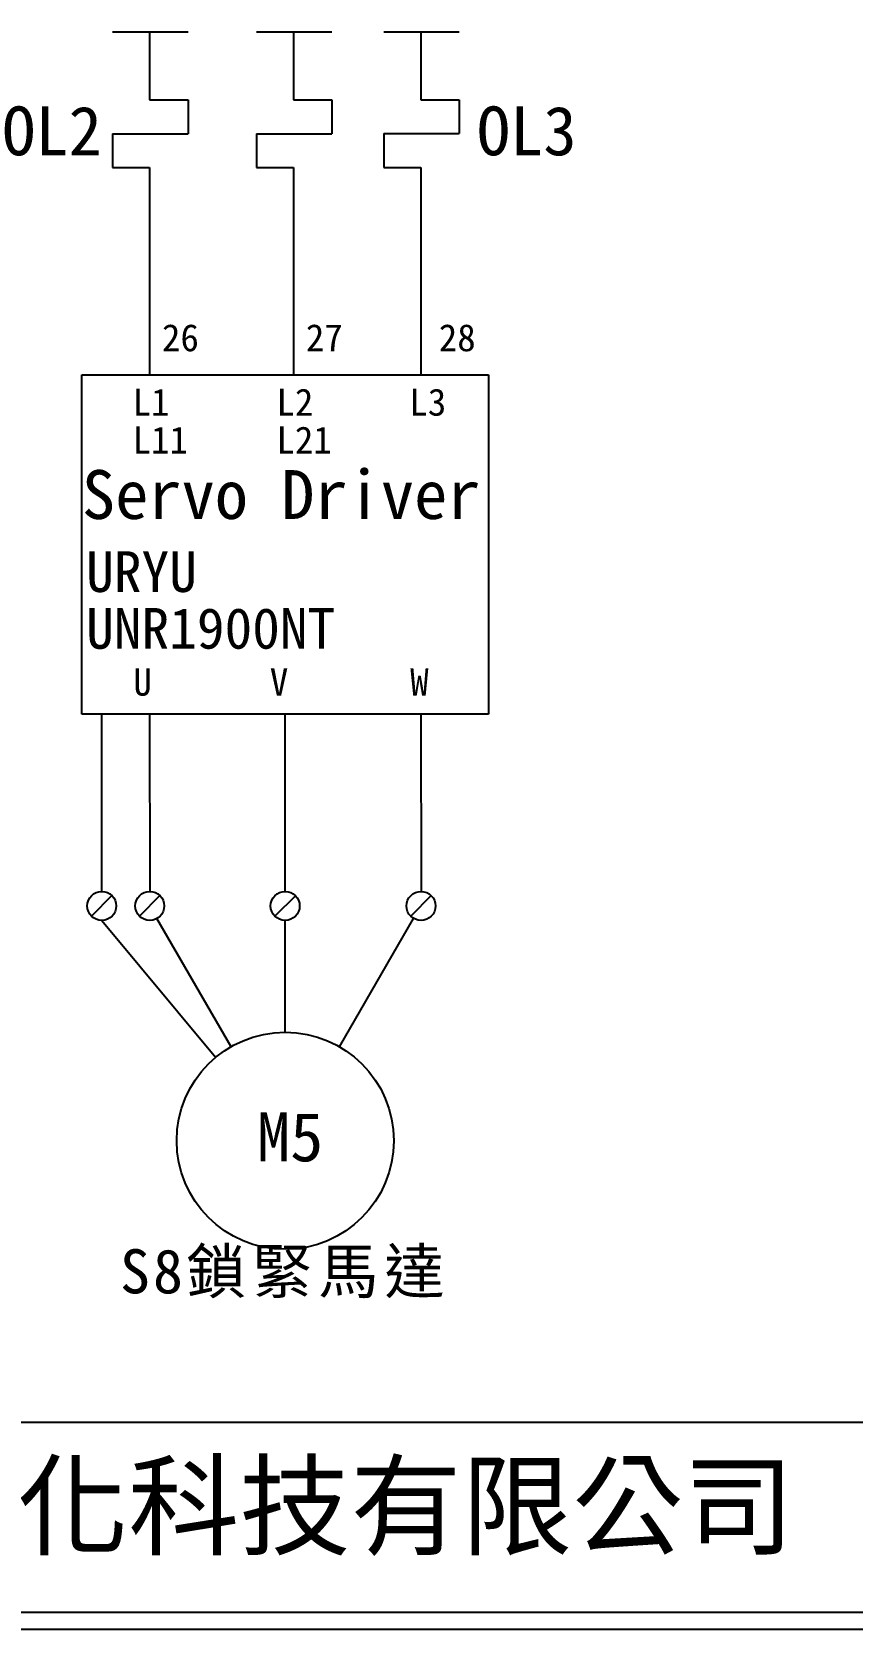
# Model space of a CAD drawing. Extents: x 10 to 297, y 3 to 207.
# Drawn here: x 82.4 to 142.9, y 3 to 120.7 of the extents above; entities that cross this region are included whole.
import ezdxf

# ---------------------------------------------------------------- set-up
doc = ezdxf.new("R2010")
doc.units = 0
doc.layers.get('0').update_dxf_attribs({"linetype": 'CONTINUOUS'})
doc.layers.add('圖框層', color=7, linetype='CONTINUOUS')
doc.layers.add('標尺寸層', color=3, linetype='CONTINUOUS')
doc.styles.add('STSL', font='KAIU.TTF')
doc.styles.add('標楷體', font='KAIU.TTF')

msp = doc.modelspace()

# ---------------------------------------------------------------- linework, layer by layer
for p, q in [((111.08, 120.7), (111.08, 115.71)), ((111.09, 70.43), (111.1, 57.36)), ((88.31, 57.05), (86.8, 55.53)), ((91.85, 57.05), (90.34, 55.53)), ((101.84, 57.04), (100.33, 55.53)), ((111.85, 57.05), (110.34, 55.53)), ((97.09, 45.92), (91.63, 55.36)), ((105.09, 45.92), (110.55, 55.37))]:
    msp.add_line(p, q)
for centre, radius in [((87.56, 56.29), 1.07), ((91.1, 56.29), 1.07), ((101.08, 56.29), 1.07), ((111.1, 56.29), 1.07), ((101.09, 38.99), 8)]:
    msp.add_circle(centre, radius)
at = {"layer": '圖框層', "color": 7}
for p, q in [((11.25, 18.25), (295.75, 18.25)), ((11.25, 4.25), (295.75, 4.25)), ((10, 3), (297, 3))]:
    msp.add_line(p, q, dxfattribs=at)
at = {"layer": '標尺寸層', "color": 7}
for p, q in [((88.35, 120.7), (93.92, 120.7)), ((91.08, 120.7), (91.08, 115.7)), ((98.96, 120.7), (104.53, 120.7)), ((101.69, 120.7), (101.69, 115.7)), ((108.35, 120.7), (113.92, 120.7)), ((91.08, 115.7), (93.92, 115.7)), ((93.92, 115.7), (93.92, 113.2)), ((101.69, 115.7), (104.53, 115.7)), ((104.53, 115.7), (104.53, 113.2)), ((111.08, 115.71), (113.92, 115.71)), ((113.92, 115.71), (113.92, 113.21)), ((88.35, 113.2), (93.92, 113.2)), ((88.35, 113.2), (88.35, 110.7)), ((98.96, 113.2), (104.53, 113.2)), ((98.96, 113.2), (98.96, 110.7)), ((108.35, 113.21), (113.92, 113.21)), ((108.35, 113.21), (108.35, 110.71)), ((88.35, 110.7), (91.08, 110.7)), ((91.08, 110.7), (91.09, 95.42)), ((98.96, 110.7), (101.69, 110.7)), ((101.69, 110.7), (101.69, 95.42)), ((108.35, 110.71), (111.08, 110.71)), ((111.08, 110.71), (111.09, 95.43)), ((86.09, 95.42), (111.08, 95.43)), ((86.09, 70.42), (86.09, 95.42)), ((111.08, 95.43), (116.08, 95.43)), ((116.08, 95.43), (116.08, 70.43)), ((91.09, 70.42), (86.09, 70.42)), ((87.56, 57.36), (87.56, 70.42)), ((116.08, 70.43), (91.09, 70.42)), ((91.09, 70.42), (91.1, 57.36)), ((101.08, 57.36), (101.08, 70.43)), ((87.56, 55.22), (95.96, 45.13)), ((101.09, 46.99), (101.08, 55.22))]:
    msp.add_line(p, q, dxfattribs=at)

# ---------------------------------------------------------------- texts
at = {"color": 0, "insert": (101.09, 30.99), "char_height": 3.25, "width": 24.1454, "attachment_point": 2, "style": '標楷體'}
msp.add_mtext('{\\T1.1;S8鎖緊馬達}', dxfattribs=at)
at = {"layer": '圖框層', "color": 4, "style": 'STSL'}
for s, height, p in [('OL2', 3.6, (80.22, 111.61)), ('OL3', 3.6, (115.22, 111.61)), ('26', 2, (92, 97.17)), ('27', 2, (102.61, 97.17)), ('28', 2, (112.41, 97.17)), ('L1', 2, (89.83, 92.42)), ('L2', 2, (100.44, 92.42)), ('L3', 2, (110.24, 92.42)), ('L11', 2, (89.83, 89.63)), ('L21', 2, (100.44, 89.63)), ('Servo Driver', 3.6, (86.1, 84.81)), ('URYU', 3, (86.41, 79.43)), ('UNR1900NT', 3, (86.41, 75.25)), ('U', 2, (89.89, 71.79)), ('V', 2, (99.95, 71.79)), ('W', 2, (110.3, 71.79)), ('M5', 3.6, (99, 37.47)), ('泓陞自動化科技有限公司', 6, (48.6, 9.08))]:
    msp.add_text(s, height=height, dxfattribs=at).set_placement(p)

doc.saveas('drawing.dxf')
